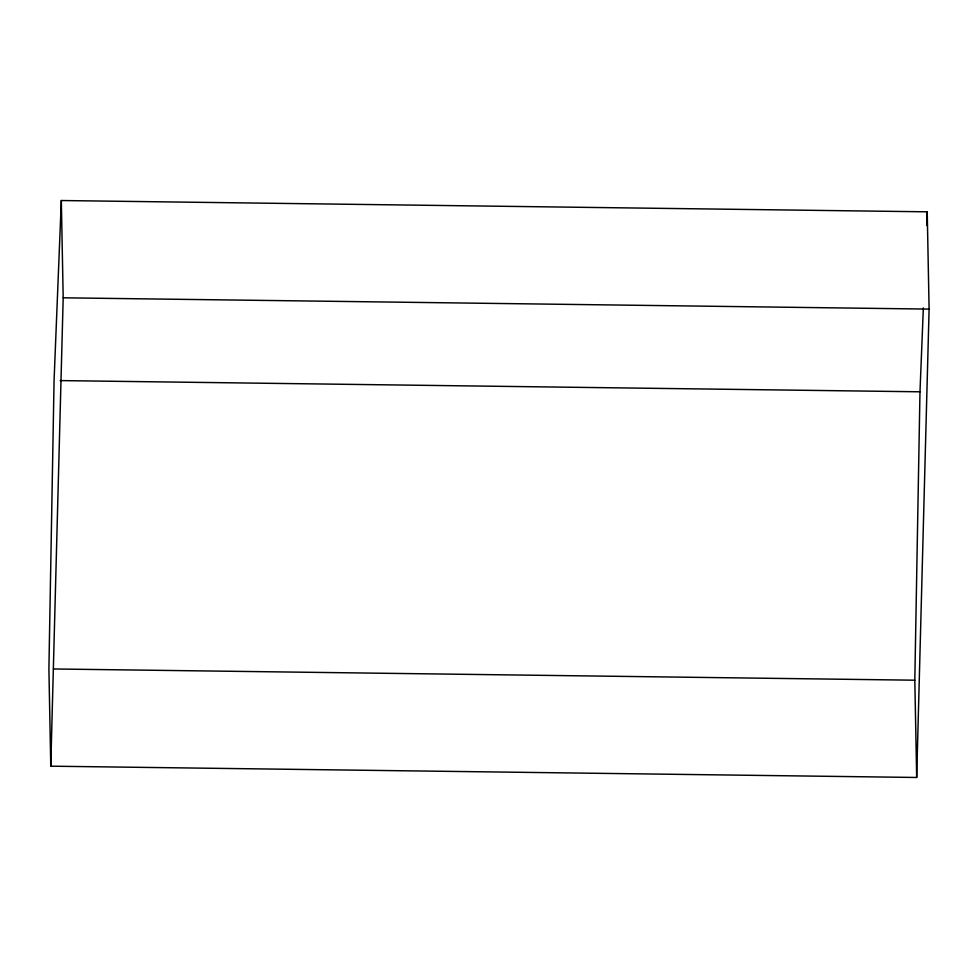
<?xml version="1.0" encoding="UTF-8"?>
<svg xmlns="http://www.w3.org/2000/svg" width="978" height="978" viewBox="0 0 978 978"><rect width="100%" height="100%" fill="white"/><g stroke="black" fill="none" stroke-linecap="round" stroke-linejoin="round"><path stroke-width="1.47" d="M916.679 777.473L929.1 309.097L927.23 211.823L61.321 200.527L54.071 380.503L48.9 668.903L50.77 766.177L916.679 777.473L914.809 680.199L919.98 391.799L923.354 307.911M50.77 766.177L63.191 297.801L61.321 200.527M926.679 225.551L927.23 211.823M63.191 297.801L929.1 309.097M60.184 380.589L919.98 391.799M53.472 668.964L914.809 680.199"/></g></svg>
